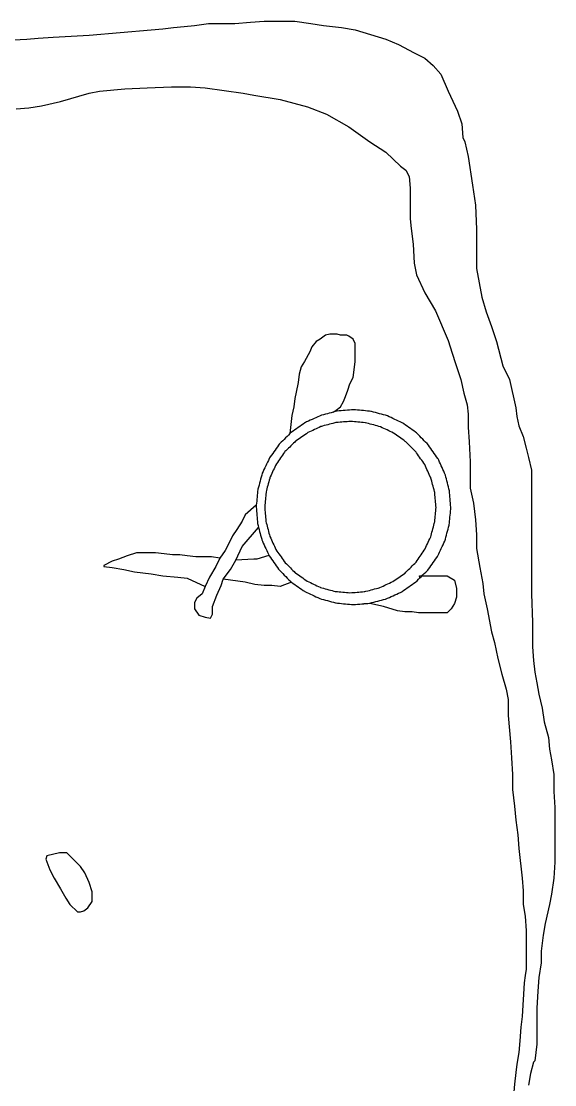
# Model space of a CAD drawing. Extents: x 6.1 to 16.3, y -1.2 to 15.1.
# Drawn here: x 12.566 to 14.655, y 10.897 to 15.06 of the extents above; entities that cross this region are included whole.
import ezdxf

# ---------------------------------------------------------------- set-up
doc = ezdxf.new("R2010")
doc.units = 0
doc.layers.add('LAYER1', color=7, linetype='CONTINUOUS')

msp = doc.modelspace()

# ---------------------------------------------------------------- linework, layer by layer
at = {"layer": 'LAYER1', "color": 7, "linetype": 'CONTINUOUS'}
for points in [[(12.5084, 14.986), (12.5869, 14.9902), (12.6324, 14.9943), (12.6904, 14.9984), (12.7607, 15.0026), (12.831, 15.0067), (13.075, 15.0274), (13.1205, 15.0315), (13.1619, 15.0357), (13.2033, 15.0398), (13.2446, 15.0439), (13.2984, 15.0522), (13.348, 15.0522), (13.4018, 15.0522), (13.4639, 15.0564), (13.5176, 15.0605), (13.5755, 15.0605), (13.6376, 15.0605), (13.6996, 15.0522), (13.7493, 15.0439), (13.8196, 15.0357), (13.8734, 15.0274), (13.9933, 14.9902), (14.0429, 14.9695), (14.105, 14.9364), (14.1464, 14.9157), (14.1794, 14.8868), (14.2084, 14.8537), (14.2374, 14.7875), (14.2746, 14.7089), (14.2911, 14.6593), (14.2953, 14.6055), (14.3035, 14.5889), (14.3159, 14.531), (14.3325, 14.4194), (14.3449, 14.3408), (14.349, 14.2456), (14.349, 14.1505), (14.349, 14.0926), (14.3697, 13.9809), (14.3863, 13.923), (14.4069, 13.8651), (14.4276, 13.8072), (14.4524, 13.712), (14.4773, 13.6583)], [(12.5456, 14.7172), (12.5952, 14.7213), (12.6449, 14.7296), (12.7193, 14.7461), (12.831, 14.7792), (12.8724, 14.7875), (12.9716, 14.7958), (13.0585, 14.7999), (13.1536, 14.804), (13.2281, 14.804), (13.286, 14.7999), (13.4349, 14.7792), (13.4763, 14.7709), (13.5797, 14.7544), (13.6872, 14.7254), (13.7617, 14.6965), (13.8485, 14.6469), (13.9313, 14.5889), (13.9933, 14.5476), (14.0512, 14.4938), (14.0719, 14.4773), (14.0843, 14.4524), (14.0884, 14.4069), (14.0884, 14.3656), (14.0884, 14.287), (14.0926, 14.2498), (14.1009, 14.1877), (14.105, 14.1133), (14.1133, 14.0678), (14.1464, 13.9974), (14.1877, 13.9271), (14.2374, 13.8113), (14.2539, 13.7617), (14.2663, 13.7203), (14.287, 13.6583), (14.2994, 13.6045), (14.3118, 13.559), (14.3159, 13.5218), (14.3159, 13.4721), (14.3201, 13.4142), (14.3242, 13.3356), (14.3242, 13.2943)], [(14.4773, 13.6583), (14.5021, 13.5466), (14.5062, 13.5135), (14.5145, 13.4763), (14.531, 13.4349), (14.5434, 13.3894), (14.5517, 13.3522), (14.5641, 13.3025), (14.5641, 13.2529), (14.5641, 13.1991), (14.5641, 13.1371), (14.5641, 13.0792), (14.5641, 13.0337), (14.5641, 12.984), (14.5641, 12.9468), (14.5641, 12.9054), (14.5641, 12.8682), (14.5641, 12.8186), (14.5683, 12.7069), (14.5683, 12.6655), (14.5683, 12.6118), (14.5724, 12.558), (14.5765, 12.5125), (14.5848, 12.4711), (14.5931, 12.4256), (14.6055, 12.3719), (14.6138, 12.3181), (14.6303, 12.256), (14.6344, 12.2105), (14.6427, 12.1692), (14.651, 12.1113), (14.651, 12.0451), (14.6551, 11.983), (14.6551, 11.9293), (14.6551, 11.8755), (14.6551, 11.83), (14.6551, 11.7679), (14.651, 11.7059), (14.6427, 11.6439), (14.6344, 11.6025), (14.6179, 11.528), (14.6096, 11.4825), (14.6014, 11.4205), (14.6014, 11.375), (14.5931, 11.3171), (14.5889, 11.2633), (14.5848, 11.1971), (14.5848, 11.0937), (14.5848, 11.0565), (14.5765, 10.9903), (14.5724, 10.9862), (14.56, 10.9407), (14.5517, 10.8952)], [(14.3242, 13.2943), (14.3242, 13.2322), (14.3366, 13.1743), (14.3449, 13.1081), (14.349, 13.0502), (14.349, 12.9964), (14.3614, 12.922), (14.3739, 12.8599), (14.378, 12.8186), (14.3904, 12.7607), (14.4069, 12.6697), (14.4194, 12.6283), (14.4318, 12.5663), (14.4483, 12.5042), (14.4649, 12.4463), (14.4731, 12.4049), (14.4731, 12.3429), (14.4814, 12.2395), (14.4855, 12.1774), (14.4897, 12.1113), (14.4897, 12.0534), (14.4979, 11.9872), (14.5021, 11.9334), (14.5104, 11.8755), (14.5145, 11.8217), (14.5269, 11.7059), (14.531, 11.6563), (14.531, 11.6025), (14.5393, 11.557), (14.5434, 11.4991), (14.5434, 11.4453), (14.5434, 11.4205), (14.5434, 11.375), (14.5434, 11.3502), (14.5393, 11.3254), (14.5352, 11.2964), (14.5269, 11.164), (14.5228, 11.1227), (14.5186, 11.0689), (14.5145, 11.0234), (14.5062, 10.9779), (14.5021, 10.9448), (14.4979, 10.8993), (14.4938, 10.8538)]]:
    msp.add_lwpolyline(points, dxfattribs=at)
at = {"layer": 'LAYER1', "color": 1, "linetype": 'CONTINUOUS'}
for points in [[(13.7876, 13.5301), (13.7989, 13.5383), (13.8154, 13.5507), (13.8279, 13.5714), (13.8361, 13.5921), (13.8444, 13.6169), (13.8527, 13.6417), (13.8651, 13.6665), (13.8692, 13.6955), (13.8734, 13.7286), (13.8734, 13.7617), (13.8734, 13.7989), (13.8651, 13.8154), (13.8485, 13.8279), (13.8403, 13.832), (13.8154, 13.832), (13.803, 13.8361), (13.7906, 13.8361), (13.7741, 13.8361), (13.7575, 13.832), (13.7369, 13.8154), (13.7203, 13.8072), (13.7038, 13.7865), (13.6955, 13.7658), (13.6748, 13.7286), (13.6624, 13.7079), (13.6541, 13.6789), (13.65, 13.6459), (13.6417, 13.6086), (13.6376, 13.5838), (13.6334, 13.5507), (13.6252, 13.5176), (13.618, 13.4462)], [(13.7953, 13.5322), (13.7876, 13.5301)], [(13.803, 13.5342), (13.7953, 13.5322)], [(13.811, 13.5348), (13.803, 13.5342)], [(13.8189, 13.5355), (13.811, 13.5348)], [(13.8269, 13.5361), (13.8189, 13.5355)], [(13.8348, 13.5368), (13.8269, 13.5361)], [(13.8428, 13.5374), (13.8348, 13.5368)], [(13.8507, 13.5381), (13.8428, 13.5374)], [(13.8587, 13.5387), (13.8507, 13.5381)], [(13.8666, 13.5394), (13.8587, 13.5387)], [(13.8746, 13.5391), (13.8693, 13.5396), (13.8666, 13.5394)], [(13.8825, 13.5383), (13.8746, 13.5391)], [(13.8904, 13.5376), (13.8825, 13.5383)], [(13.8984, 13.5368), (13.8904, 13.5376)], [(13.9063, 13.5361), (13.8984, 13.5368)], [(13.9143, 13.5354), (13.9063, 13.5361)], [(13.9222, 13.5346), (13.9143, 13.5354)], [(13.9301, 13.5339), (13.9222, 13.5346)], [(13.938, 13.5327), (13.9354, 13.5334), (13.9301, 13.5339)], [(13.9457, 13.5306), (13.938, 13.5327)], [(13.9534, 13.5285), (13.9457, 13.5306)], [(13.6832, 13.4919), (13.6783, 13.4896), (13.6762, 13.4881)], [(13.6904, 13.4952), (13.6832, 13.4919)], [(13.6977, 13.4985), (13.6904, 13.4952)], [(13.7049, 13.5018), (13.6977, 13.4985)], [(13.7122, 13.5052), (13.7049, 13.5018)], [(13.7194, 13.5085), (13.7122, 13.5052)], [(13.7267, 13.5118), (13.7194, 13.5085)], [(13.7339, 13.5151), (13.7267, 13.5118)], [(13.7413, 13.518), (13.7387, 13.5174), (13.7339, 13.5151)], [(13.749, 13.52), (13.7413, 13.518)], [(13.7567, 13.5221), (13.749, 13.52)], [(13.7645, 13.5241), (13.7567, 13.5221)], [(13.7722, 13.5261), (13.7645, 13.5241)], [(13.7799, 13.5281), (13.7722, 13.5261)], [(13.7876, 13.5301), (13.7799, 13.5281)], [(13.8002, 13.4895), (13.7979, 13.4894), (13.7934, 13.4882)], [(13.8072, 13.4901), (13.8002, 13.4895)], [(13.8142, 13.4907), (13.8072, 13.4901)], [(13.8212, 13.4913), (13.8142, 13.4907)], [(13.8282, 13.4919), (13.8212, 13.4913)], [(13.8352, 13.4924), (13.8282, 13.4919)], [(13.8422, 13.493), (13.8352, 13.4924)], [(13.8492, 13.4936), (13.8422, 13.493)], [(13.8562, 13.4942), (13.8492, 13.4936)], [(13.8632, 13.4935), (13.8562, 13.4942), (13.8562, 13.4942)], [(13.8702, 13.4929), (13.8632, 13.4935)], [(13.8772, 13.4922), (13.8702, 13.4929)], [(13.8841, 13.4916), (13.8772, 13.4922)], [(13.8911, 13.4909), (13.8841, 13.4916)], [(13.8981, 13.4903), (13.8911, 13.4909)], [(13.9051, 13.4896), (13.8981, 13.4903)], [(13.9121, 13.489), (13.9051, 13.4896)], [(13.9189, 13.4875), (13.9144, 13.4888), (13.9121, 13.489)], [(13.9611, 13.5263), (13.9534, 13.5285)], [(13.9688, 13.5242), (13.9611, 13.5263)], [(13.9765, 13.5221), (13.9688, 13.5242)], [(13.9841, 13.52), (13.9765, 13.5221)], [(13.9918, 13.5179), (13.9841, 13.52)], [(13.9995, 13.5158), (13.9918, 13.5179)], [(14.0067, 13.5124), (13.9995, 13.5158), (13.9995, 13.5158)], [(14.0139, 13.509), (14.0067, 13.5124)], [(14.0212, 13.5056), (14.0139, 13.509)], [(14.0284, 13.5021), (14.0212, 13.5056)], [(14.0356, 13.4987), (14.0284, 13.5021)], [(14.0428, 13.4953), (14.0356, 13.4987)], [(14.05, 13.4919), (14.0428, 13.4953)], [(14.0572, 13.4885), (14.05, 13.4919)], [(13.6237, 13.4518), (13.618, 13.4462)], [(13.6302, 13.4564), (13.6237, 13.4518), (13.6237, 13.4518)], [(13.6368, 13.4609), (13.6302, 13.4564)], [(13.6434, 13.4654), (13.6368, 13.4609)], [(13.6499, 13.47), (13.6434, 13.4654)], [(13.6565, 13.4745), (13.6499, 13.47)], [(13.663, 13.479), (13.6565, 13.4745)], [(13.6696, 13.4836), (13.663, 13.479)], [(13.6762, 13.4881), (13.6696, 13.4836)], [(13.6882, 13.45), (13.6824, 13.446)], [(13.6946, 13.453), (13.6882, 13.45), (13.6882, 13.45)], [(13.701, 13.4559), (13.6946, 13.453)], [(13.7073, 13.4588), (13.701, 13.4559)], [(13.7137, 13.4618), (13.7073, 13.4588)], [(13.7201, 13.4647), (13.7137, 13.4618)], [(13.7265, 13.4676), (13.7201, 13.4647)], [(13.7328, 13.4706), (13.7265, 13.4676)], [(13.7392, 13.4735), (13.7328, 13.4706)], [(13.7459, 13.4757), (13.7413, 13.4745), (13.7392, 13.4735)], [(13.7526, 13.4775), (13.7459, 13.4757)], [(13.7594, 13.4792), (13.7526, 13.4775)], [(13.7662, 13.481), (13.7594, 13.4792)], [(13.773, 13.4828), (13.7662, 13.481)], [(13.7798, 13.4846), (13.773, 13.4828)], [(13.7866, 13.4864), (13.7798, 13.4846)], [(13.7934, 13.4882), (13.7866, 13.4864)], [(13.9257, 13.4857), (13.9189, 13.4875)], [(13.9325, 13.4838), (13.9257, 13.4857)], [(13.9393, 13.482), (13.9325, 13.4838)], [(13.946, 13.4801), (13.9393, 13.482)], [(13.9528, 13.4783), (13.946, 13.4801)], [(13.9596, 13.4764), (13.9528, 13.4783)], [(13.9663, 13.4746), (13.9596, 13.4764)], [(13.973, 13.4724), (13.9708, 13.4734), (13.9663, 13.4746)], [(13.9793, 13.4694), (13.973, 13.4724)], [(13.9857, 13.4664), (13.9793, 13.4694)], [(13.992, 13.4634), (13.9857, 13.4664)], [(13.9983, 13.4604), (13.992, 13.4634)], [(14.0047, 13.4574), (13.9983, 13.4604)], [(14.011, 13.4544), (14.0047, 13.4574)], [(14.0174, 13.4514), (14.011, 13.4544)], [(14.0237, 13.4484), (14.0174, 13.4514)], [(14.0295, 13.4443), (14.0237, 13.4484), (14.0237, 13.4484)], [(14.0639, 13.4843), (14.0596, 13.4873), (14.0572, 13.4885)], [(14.0704, 13.4797), (14.0639, 13.4843)], [(14.0769, 13.475), (14.0704, 13.4797)], [(14.0834, 13.4704), (14.0769, 13.475)], [(14.0899, 13.4658), (14.0834, 13.4704)], [(14.0964, 13.4612), (14.0899, 13.4658)], [(14.103, 13.4566), (14.0964, 13.4612)], [(14.1095, 13.452), (14.103, 13.4566)], [(14.1157, 13.447), (14.1138, 13.4489), (14.1095, 13.452)], [(13.5783, 13.407), (13.5764, 13.4051), (13.5733, 13.4008)], [(13.584, 13.4126), (13.5783, 13.407)], [(13.5896, 13.4182), (13.584, 13.4126)], [(13.5953, 13.4238), (13.5896, 13.4182)], [(13.601, 13.4294), (13.5953, 13.4238)], [(13.6067, 13.435), (13.601, 13.4294)], [(13.6123, 13.4406), (13.6067, 13.435)], [(13.618, 13.4462), (13.6123, 13.4406)], [(13.6318, 13.4085), (13.6268, 13.4036)], [(13.6368, 13.4134), (13.6318, 13.4085)], [(13.642, 13.4181), (13.6401, 13.4167), (13.6368, 13.4134)], [(13.6478, 13.4221), (13.642, 13.4181)], [(13.6536, 13.4261), (13.6478, 13.4221)], [(13.6594, 13.4301), (13.6536, 13.4261)], [(13.6651, 13.434), (13.6594, 13.4301)], [(13.6709, 13.438), (13.6651, 13.434)], [(13.6767, 13.442), (13.6709, 13.438)], [(13.6824, 13.446), (13.6767, 13.442)], [(14.0352, 13.4403), (14.0295, 13.4443)], [(14.0409, 13.4362), (14.0352, 13.4403)], [(14.0466, 13.4322), (14.0409, 13.4362)], [(14.0524, 13.4281), (14.0466, 13.4322)], [(14.0581, 13.4241), (14.0524, 13.4281)], [(14.0638, 13.42), (14.0581, 13.4241)], [(14.0696, 13.416), (14.0638, 13.42)], [(14.0748, 13.4113), (14.0715, 13.4146), (14.0696, 13.416)], [(14.0797, 13.4063), (14.0748, 13.4113)], [(14.0846, 13.4013), (14.0797, 13.4063)], [(14.1213, 13.4413), (14.1157, 13.447)], [(14.1269, 13.4357), (14.1213, 13.4413)], [(14.1325, 13.43), (14.1269, 13.4357)], [(14.1381, 13.4243), (14.1325, 13.43)], [(14.1437, 13.4186), (14.1381, 13.4243)], [(14.1493, 13.413), (14.1437, 13.4186)], [(14.1549, 13.4073), (14.1493, 13.413)], [(14.1605, 13.4016), (14.1549, 13.4073)], [(13.5503, 13.3683), (13.5456, 13.3618)], [(13.5549, 13.3748), (13.5503, 13.3683)], [(13.5595, 13.3813), (13.5549, 13.3748)], [(13.5641, 13.3878), (13.5595, 13.3813)], [(13.5687, 13.3943), (13.5641, 13.3878)], [(13.5733, 13.4008), (13.5687, 13.3943)], [(13.5932, 13.3679), (13.5891, 13.3622)], [(13.5972, 13.3737), (13.5932, 13.3679)], [(13.6019, 13.3789), (13.5986, 13.3756), (13.5972, 13.3737)], [(13.6069, 13.3838), (13.6019, 13.3789)], [(13.6119, 13.3887), (13.6069, 13.3838)], [(13.6169, 13.3937), (13.6119, 13.3887)], [(13.6218, 13.3986), (13.6169, 13.3937)], [(13.6268, 13.4036), (13.6218, 13.3986)], [(14.0896, 13.3963), (14.0846, 13.4013)], [(14.0945, 13.3913), (14.0896, 13.3963)], [(14.0995, 13.3863), (14.0945, 13.3913)], [(14.1044, 13.3814), (14.0995, 13.3863)], [(14.1093, 13.3764), (14.1044, 13.3814)], [(14.114, 13.3711), (14.1126, 13.373), (14.1093, 13.3764)], [(14.118, 13.3653), (14.114, 13.3711)], [(14.122, 13.3596), (14.118, 13.3653)], [(14.165, 13.3951), (14.1605, 13.4016), (14.1605, 13.4016)], [(14.1696, 13.3885), (14.165, 13.3951)], [(14.1741, 13.3819), (14.1696, 13.3885)], [(14.1786, 13.3754), (14.1741, 13.3819)], [(14.1832, 13.3688), (14.1786, 13.3754)], [(14.1877, 13.3623), (14.1832, 13.3688)], [(13.5266, 13.3269), (13.5232, 13.3197)], [(13.53, 13.3341), (13.5266, 13.3269)], [(13.5334, 13.3413), (13.53, 13.3341)], [(13.5368, 13.3485), (13.5334, 13.3413)], [(13.541, 13.3553), (13.538, 13.3509), (13.5368, 13.3485)], [(13.5456, 13.3618), (13.541, 13.3553)], [(13.5648, 13.3278), (13.5648, 13.3278), (13.5618, 13.3215)], [(13.5688, 13.3336), (13.5648, 13.3278)], [(13.5729, 13.3393), (13.5688, 13.3336)], [(13.5769, 13.345), (13.5729, 13.3393)], [(13.581, 13.3508), (13.5769, 13.345)], [(13.5851, 13.3565), (13.581, 13.3508)], [(13.5891, 13.3622), (13.5851, 13.3565)], [(14.126, 13.3538), (14.122, 13.3596)], [(14.1299, 13.348), (14.126, 13.3538)], [(14.1339, 13.3423), (14.1299, 13.348)], [(14.1379, 13.3365), (14.1339, 13.3423)], [(14.1419, 13.3307), (14.1379, 13.3365)], [(14.1459, 13.325), (14.1419, 13.3307)], [(14.1489, 13.3186), (14.1459, 13.325), (14.1459, 13.325)], [(14.1923, 13.3557), (14.1877, 13.3623)], [(14.1968, 13.3492), (14.1923, 13.3557)], [(14.2005, 13.3421), (14.1983, 13.347), (14.1968, 13.3492)], [(14.2038, 13.3349), (14.2005, 13.3421)], [(14.2072, 13.3276), (14.2038, 13.3349)], [(14.2105, 13.3204), (14.2072, 13.3276)], [(13.5074, 13.2832), (13.5053, 13.2755)], [(13.5095, 13.2909), (13.5074, 13.2832)], [(13.5129, 13.2981), (13.5095, 13.2909), (13.5095, 13.2909)], [(13.5163, 13.3053), (13.5129, 13.2981)], [(13.5198, 13.3125), (13.5163, 13.3053)], [(13.5232, 13.3197), (13.5198, 13.3125)], [(13.5438, 13.2834), (13.5408, 13.2771)], [(13.5468, 13.2898), (13.5438, 13.2834)], [(13.5498, 13.2961), (13.5468, 13.2898)], [(13.5528, 13.3025), (13.5498, 13.2961)], [(13.5558, 13.3088), (13.5528, 13.3025)], [(13.5588, 13.3151), (13.5558, 13.3088)], [(13.5618, 13.3215), (13.5588, 13.3151)], [(14.1518, 13.3122), (14.1489, 13.3186)], [(14.1547, 13.3058), (14.1518, 13.3122)], [(14.1577, 13.2995), (14.1547, 13.3058)], [(14.1606, 13.2931), (14.1577, 13.2995)], [(14.1635, 13.2867), (14.1606, 13.2931)], [(14.1665, 13.2803), (14.1635, 13.2867)], [(14.2138, 13.3131), (14.2105, 13.3204)], [(14.2171, 13.3059), (14.2138, 13.3131)], [(14.2205, 13.2986), (14.2171, 13.3059)], [(14.2238, 13.2914), (14.2205, 13.2986)], [(14.2267, 13.284), (14.226, 13.2866), (14.2238, 13.2914)], [(14.2287, 13.2763), (14.2267, 13.284)], [(13.4969, 13.2447), (13.4947, 13.237)], [(13.499, 13.2524), (13.4969, 13.2447)], [(13.5011, 13.2601), (13.499, 13.2524)], [(13.5032, 13.2678), (13.5011, 13.2601)], [(13.5053, 13.2755), (13.5032, 13.2678)], [(13.5312, 13.2434), (13.5293, 13.2366)], [(13.533, 13.2501), (13.5312, 13.2434)], [(13.5349, 13.2569), (13.533, 13.2501)], [(13.5367, 13.2637), (13.5349, 13.2569)], [(13.5386, 13.2704), (13.5367, 13.2637)], [(13.5408, 13.2771), (13.5398, 13.2749), (13.5386, 13.2704)], [(14.1694, 13.274), (14.1665, 13.2803)], [(14.1716, 13.2673), (14.1704, 13.2718), (14.1694, 13.274)], [(14.1734, 13.2605), (14.1716, 13.2673)], [(14.1751, 13.2537), (14.1734, 13.2605)], [(14.1769, 13.2469), (14.1751, 13.2537)], [(14.1787, 13.2402), (14.1769, 13.2469)], [(14.1805, 13.2334), (14.1787, 13.2402)], [(14.2307, 13.2686), (14.2287, 13.2763)], [(14.2327, 13.2608), (14.2307, 13.2686)], [(14.2348, 13.2531), (14.2327, 13.2608)], [(14.2368, 13.2454), (14.2348, 13.2531)], [(14.2388, 13.2377), (14.2368, 13.2454)], [(13.4892, 13.1977), (13.4885, 13.1897)], [(13.49, 13.2056), (13.4892, 13.1977)], [(13.4907, 13.2135), (13.49, 13.2056)], [(13.4914, 13.2215), (13.4907, 13.2135)], [(13.4926, 13.2293), (13.4919, 13.2268), (13.4914, 13.2215)], [(13.4947, 13.237), (13.4926, 13.2293)], [(13.5229, 13.2022), (13.5222, 13.1952)], [(13.5235, 13.2092), (13.5229, 13.2022)], [(13.5242, 13.2162), (13.5235, 13.2092)], [(13.5256, 13.223), (13.5244, 13.2185), (13.5242, 13.2162)], [(13.5275, 13.2298), (13.5256, 13.223)], [(13.5293, 13.2366), (13.5275, 13.2298)], [(14.1823, 13.2266), (14.1805, 13.2334)], [(14.1841, 13.2198), (14.1823, 13.2266)], [(14.1854, 13.2129), (14.1853, 13.2153), (14.1841, 13.2198)], [(14.186, 13.2059), (14.1854, 13.2129)], [(14.1866, 13.1989), (14.186, 13.2059)], [(14.1872, 13.192), (14.1866, 13.1989)], [(14.2408, 13.23), (14.2388, 13.2377)], [(14.2428, 13.2223), (14.2408, 13.23)], [(14.2435, 13.2143), (14.2428, 13.2223), (14.2428, 13.2223)], [(14.2441, 13.2064), (14.2435, 13.2143)], [(14.2448, 13.1984), (14.2441, 13.2064)], [(14.2454, 13.1905), (14.2448, 13.1984)], [(13.4862, 13.1659), (13.4432, 13.1288), (13.4308, 13.104), (13.4101, 13.0709), (13.3935, 13.0461), (13.3811, 13.0213), (13.3646, 12.9882), (13.3439, 12.9592), (13.3274, 12.9261), (13.3025, 12.8848), (13.286, 12.8475), (13.2736, 12.8186), (13.2529, 12.802), (13.2446, 12.7855), (13.2446, 12.7607), (13.2612, 12.7359), (13.286, 12.7276), (13.3067, 12.7234), (13.3149, 12.74), (13.3149, 12.7689), (13.3315, 12.8144), (13.348, 12.8517), (13.3563, 12.8765), (13.3853, 12.9137), (13.4059, 12.9509), (13.4308, 13.0047), (13.4952, 13.0789)], [(13.4862, 13.1659), (13.4857, 13.1606), (13.486, 13.158)], [(13.486, 13.158), (13.4866, 13.15)], [(13.487, 13.1738), (13.4862, 13.1659)], [(13.4877, 13.1818), (13.487, 13.1738)], [(13.4885, 13.1897), (13.4877, 13.1818)], [(13.5196, 13.1673), (13.519, 13.1603), (13.519, 13.1603)], [(13.519, 13.1603), (13.5196, 13.1533)], [(13.5203, 13.1743), (13.5196, 13.1673)], [(13.5209, 13.1813), (13.5203, 13.1743)], [(13.5216, 13.1882), (13.5209, 13.1813)], [(13.5222, 13.1952), (13.5216, 13.1882)], [(14.1877, 13.185), (14.1872, 13.192)], [(14.1883, 13.178), (14.1877, 13.185)], [(14.1889, 13.171), (14.1883, 13.178)], [(14.1895, 13.164), (14.1889, 13.171)], [(14.1894, 13.15), (14.1901, 13.157), (14.1901, 13.157)], [(14.1901, 13.157), (14.1895, 13.164)], [(14.2461, 13.1825), (14.2454, 13.1905)], [(14.2467, 13.1746), (14.2461, 13.1825)], [(14.2474, 13.1666), (14.2467, 13.1746)], [(14.248, 13.1587), (14.2474, 13.1666)], [(14.2477, 13.1507), (14.2482, 13.156), (14.248, 13.1587)], [(13.4866, 13.15), (13.4873, 13.1421)], [(13.4873, 13.1421), (13.4879, 13.1341)], [(13.4879, 13.1341), (13.4885, 13.1262)], [(13.4885, 13.1262), (13.4892, 13.1182)], [(13.4892, 13.1182), (13.4898, 13.1103)], [(13.5196, 13.1533), (13.5202, 13.1463)], [(13.5202, 13.1463), (13.5207, 13.1393)], [(13.5207, 13.1393), (13.5213, 13.1323)], [(13.5213, 13.1323), (13.5219, 13.1253)], [(13.5219, 13.1253), (13.5225, 13.1183)], [(13.5225, 13.1183), (13.523, 13.1113)], [(14.1855, 13.1081), (14.1862, 13.115)], [(14.1862, 13.115), (14.1868, 13.122)], [(14.1868, 13.122), (14.1875, 13.129)], [(14.1875, 13.129), (14.1881, 13.136)], [(14.1881, 13.136), (14.1888, 13.143)], [(14.1888, 13.143), (14.1894, 13.15)], [(14.244, 13.111), (14.2448, 13.119)], [(14.2448, 13.119), (14.2455, 13.1269)], [(14.2455, 13.1269), (14.2462, 13.1349)], [(14.2462, 13.1349), (14.247, 13.1428)], [(14.247, 13.1428), (14.2477, 13.1507)], [(13.4898, 13.1103), (13.4905, 13.1023)], [(13.4905, 13.1023), (13.4911, 13.0944), (13.4911, 13.0944)], [(13.4911, 13.0944), (13.4932, 13.0867)], [(13.4932, 13.0867), (13.4952, 13.0789)], [(13.4952, 13.0789), (13.4972, 13.0712)], [(13.523, 13.1113), (13.5236, 13.1043)], [(13.5236, 13.1043), (13.5238, 13.102), (13.525, 13.0975)], [(13.525, 13.0975), (13.5268, 13.0907)], [(13.5268, 13.0907), (13.5286, 13.0839)], [(13.5286, 13.0839), (13.5304, 13.0771)], [(13.5304, 13.0771), (13.5321, 13.0703)], [(14.176, 13.0671), (14.1779, 13.0739)], [(14.1779, 13.0739), (14.1797, 13.0807)], [(14.1797, 13.0807), (14.1816, 13.0875)], [(14.1816, 13.0875), (14.1834, 13.0942)], [(14.1834, 13.0942), (14.1847, 13.0987), (14.1849, 13.1011)], [(14.1849, 13.1011), (14.1855, 13.1081)], [(14.2371, 13.0719), (14.2392, 13.0796)], [(14.2392, 13.0796), (14.2413, 13.0873)], [(14.2413, 13.0873), (14.242, 13.0899), (14.2425, 13.0952)], [(14.2425, 13.0952), (14.2433, 13.1031)], [(14.2433, 13.1031), (14.244, 13.111)], [(13.4972, 13.0712), (13.4992, 13.0635)], [(13.4992, 13.0635), (13.5012, 13.0558)], [(13.5012, 13.0558), (13.5032, 13.0481)], [(13.5032, 13.0481), (13.5053, 13.0404)], [(13.5053, 13.0404), (13.5073, 13.0327)], [(13.5073, 13.0327), (13.508, 13.0301), (13.5102, 13.0253)], [(13.5321, 13.0703), (13.5339, 13.0635)], [(13.5339, 13.0635), (13.5357, 13.0567)], [(13.5357, 13.0567), (13.5375, 13.05)], [(13.5375, 13.05), (13.5387, 13.0454), (13.5396, 13.0433)], [(13.5396, 13.0433), (13.5426, 13.0369)], [(13.5426, 13.0369), (13.5455, 13.0306)], [(14.1623, 13.0275), (14.1653, 13.0339)], [(14.1653, 13.0339), (14.1683, 13.0402)], [(14.1683, 13.0402), (14.1693, 13.0423), (14.1705, 13.0468)], [(14.1705, 13.0468), (14.1723, 13.0536)], [(14.1723, 13.0536), (14.1742, 13.0604)], [(14.1742, 13.0604), (14.176, 13.0671)], [(14.2245, 13.0258), (14.2266, 13.0335)], [(14.2266, 13.0335), (14.2287, 13.0412)], [(14.2287, 13.0412), (14.2308, 13.0489)], [(14.2308, 13.0489), (14.2329, 13.0565)], [(14.2329, 13.0565), (14.235, 13.0642)], [(14.235, 13.0642), (14.2371, 13.0719)], [(13.5102, 13.0253), (13.5135, 13.018)], [(13.5135, 13.018), (13.5168, 13.0108)], [(13.5168, 13.0108), (13.5202, 13.0035)], [(13.5202, 13.0035), (13.5235, 12.9963)], [(13.5235, 12.9963), (13.5268, 12.989)], [(13.5455, 13.0306), (13.5485, 13.0242)], [(13.5485, 13.0242), (13.5514, 13.0178)], [(13.5514, 13.0178), (13.5543, 13.0114)], [(13.5543, 13.0114), (13.5573, 13.0051)], [(13.5573, 13.0051), (13.5602, 12.9987)], [(13.5602, 12.9987), (13.5631, 12.9923), (13.5631, 12.9923)], [(13.5631, 12.9923), (13.5671, 12.9865)], [(14.1402, 12.9837), (14.1443, 12.9894)], [(14.1443, 12.9894), (14.1443, 12.9894), (14.1473, 12.9958)], [(14.1473, 12.9958), (14.1503, 13.0021)], [(14.1503, 13.0021), (14.1533, 13.0085)], [(14.1533, 13.0085), (14.1563, 13.0148)], [(14.1563, 13.0148), (14.1593, 13.0212)], [(14.1593, 13.0212), (14.1623, 13.0275)], [(14.204, 12.9825), (14.2074, 12.9897)], [(14.2074, 12.9897), (14.2108, 12.997)], [(14.2108, 12.997), (14.2142, 13.0042)], [(14.2142, 13.0042), (14.2176, 13.0114)], [(14.2176, 13.0114), (14.221, 13.0186)], [(14.221, 13.0186), (14.2245, 13.0258), (14.2245, 13.0258)], [(13.3439, 12.9592), (13.3108, 12.9634), (13.286, 12.9634), (13.2488, 12.9634), (13.2157, 12.9675), (13.1867, 12.9716), (13.1578, 12.9716), (13.1247, 12.9758), (13.0916, 12.9799), (13.0544, 12.9799), (13.0171, 12.9799), (12.9799, 12.9675), (12.9468, 12.9551), (12.922, 12.9468), (12.8889, 12.9303), (12.8889, 12.9261), (12.922, 12.922), (12.9675, 12.9137), (13.0089, 12.9054), (13.075, 12.8972), (13.1205, 12.8889), (13.1784, 12.8848), (13.2157, 12.8806), (13.286, 12.8475)], [(13.5357, 12.9697), (13.4887, 12.9551), (13.4763, 12.9551), (13.4059, 12.9509)], [(13.5268, 12.989), (13.5301, 12.9818)], [(13.5301, 12.9818), (13.5335, 12.9745)], [(13.5335, 12.9745), (13.5357, 12.9697), (13.5372, 12.9675)], [(13.5372, 12.9675), (13.5417, 12.9609)], [(13.5417, 12.9609), (13.5463, 12.9544)], [(13.5463, 12.9544), (13.5508, 12.9478)], [(13.5508, 12.9478), (13.5553, 12.9413)], [(13.5671, 12.9865), (13.5711, 12.9808)], [(13.5711, 12.9808), (13.5751, 12.975)], [(13.5751, 12.975), (13.5791, 12.9692)], [(13.5791, 12.9692), (13.5831, 12.9635)], [(13.5831, 12.9635), (13.5871, 12.9577)], [(13.5871, 12.9577), (13.5911, 12.9519)], [(13.5911, 12.9519), (13.5951, 12.9462)], [(14.1118, 12.9436), (14.1159, 12.9493)], [(14.1159, 12.9493), (14.12, 12.9551)], [(14.12, 12.9551), (14.124, 12.9608)], [(14.124, 12.9608), (14.1281, 12.9665)], [(14.1281, 12.9665), (14.1321, 12.9723)], [(14.1321, 12.9723), (14.1362, 12.978)], [(14.1362, 12.978), (14.1402, 12.9837)], [(14.1791, 12.9419), (14.1837, 12.9484)], [(14.1837, 12.9484), (14.1883, 12.9549)], [(14.1883, 12.9549), (14.1929, 12.9614)], [(14.1929, 12.9614), (14.196, 12.9657), (14.1971, 12.9681)], [(14.1971, 12.9681), (14.2006, 12.9753)], [(14.2006, 12.9753), (14.204, 12.9825)], [(13.5553, 12.9413), (13.5599, 12.9347)], [(13.5599, 12.9347), (13.5644, 12.9281)], [(13.5644, 12.9281), (13.5689, 12.9216)], [(13.5689, 12.9216), (13.5735, 12.915), (13.5735, 12.915)], [(13.5735, 12.915), (13.5791, 12.9093)], [(13.5791, 12.9093), (13.5847, 12.9037)], [(13.5951, 12.9462), (13.5964, 12.9442), (13.5997, 12.9409)], [(13.5997, 12.9409), (13.6047, 12.9359)], [(13.6047, 12.9359), (13.6096, 12.9309)], [(13.6096, 12.9309), (13.6145, 12.926)], [(13.6145, 12.926), (13.6195, 12.921)], [(13.6195, 12.921), (13.6244, 12.916)], [(13.6244, 12.916), (13.6294, 12.911)], [(13.6294, 12.911), (13.6343, 12.906)], [(14.0723, 12.9038), (14.0772, 12.9088)], [(14.0772, 12.9088), (14.0822, 12.9137)], [(14.0822, 12.9137), (14.0872, 12.9187)], [(14.0872, 12.9187), (14.0922, 12.9236)], [(14.0922, 12.9236), (14.0972, 12.9285)], [(14.0972, 12.9285), (14.1022, 12.9335)], [(14.1022, 12.9335), (14.1072, 12.9384)], [(14.1072, 12.9384), (14.1105, 12.9417), (14.1118, 12.9436)], [(14.15, 12.904), (14.1557, 12.9096)], [(14.1557, 12.9096), (14.1576, 12.9115), (14.1606, 12.9159)], [(14.1606, 12.9159), (14.1653, 12.9224)], [(14.1653, 12.9224), (14.1699, 12.9289)], [(14.1699, 12.9289), (14.1745, 12.9354)], [(14.1745, 12.9354), (14.1791, 12.9419)], [(13.6245, 12.8647), (13.5797, 12.8475), (13.5466, 12.8517), (13.5176, 12.8517), (13.4804, 12.8558), (13.4432, 12.8641), (13.3563, 12.8765)], [(13.5847, 12.9037), (13.5903, 12.898)], [(13.5903, 12.898), (13.5959, 12.8923)], [(13.5959, 12.8923), (13.6015, 12.8867)], [(13.6015, 12.8867), (13.6071, 12.881)], [(13.6071, 12.881), (13.6127, 12.8753)], [(13.6127, 12.8753), (13.6183, 12.8696)], [(13.6183, 12.8696), (13.6202, 12.8677), (13.6245, 12.8647)], [(13.6245, 12.8647), (13.631, 12.8601)], [(13.6343, 12.906), (13.6376, 12.9027), (13.6395, 12.9013)], [(13.6395, 12.9013), (13.6452, 12.8973)], [(13.6452, 12.8973), (13.651, 12.8932)], [(13.651, 12.8932), (13.6567, 12.8892)], [(13.6567, 12.8892), (13.6624, 12.8851)], [(13.6624, 12.8851), (13.6681, 12.8811)], [(13.6681, 12.8811), (13.6739, 12.877)], [(13.6739, 12.877), (13.6796, 12.8729)], [(13.6796, 12.8729), (13.6853, 12.8689)], [(13.6853, 12.8689), (13.6853, 12.8689), (13.6917, 12.8659)], [(13.6917, 12.8659), (13.698, 12.8629)], [(14.1273, 12.8816), (14.1257, 12.8889), (14.1588, 12.8889), (14.196, 12.8889), (14.2332, 12.8889), (14.2622, 12.8724), (14.2704, 12.8393), (14.2704, 12.8062), (14.2622, 12.7814), (14.2498, 12.7607), (14.2332, 12.7441), (14.2125, 12.7441), (14.196, 12.7441), (14.1712, 12.7441), (14.1464, 12.7441), (14.1215, 12.7441), (14.0967, 12.7483), (14.0678, 12.7483), (14.0388, 12.7524), (13.985, 12.7689), (13.9313, 12.7814), (13.9071, 12.7805)], [(14.0145, 12.8643), (14.0209, 12.8672), (14.0209, 12.8672)], [(14.0209, 12.8672), (14.0266, 12.8712)], [(14.0266, 12.8712), (14.0324, 12.8752)], [(14.0324, 12.8752), (14.0382, 12.8792)], [(14.0382, 12.8792), (14.0439, 12.8832)], [(14.0439, 12.8832), (14.0497, 12.8872)], [(14.0497, 12.8872), (14.0555, 12.8912)], [(14.0555, 12.8912), (14.0612, 12.8952)], [(14.0612, 12.8952), (14.067, 12.8992)], [(14.067, 12.8992), (14.0689, 12.9005), (14.0723, 12.9038)], [(14.1037, 12.8603), (14.1103, 12.8648), (14.1103, 12.8648)], [(14.1103, 12.8648), (14.116, 12.8704)], [(14.116, 12.8704), (14.1216, 12.876)], [(14.1216, 12.876), (14.1273, 12.8816)], [(14.1273, 12.8816), (14.133, 12.8872)], [(14.133, 12.8872), (14.1387, 12.8928)], [(14.1387, 12.8928), (14.1443, 12.8984)], [(14.1443, 12.8984), (14.15, 12.904)], [(13.631, 12.8601), (13.6375, 12.8554)], [(13.6375, 12.8554), (13.644, 12.8508)], [(13.644, 12.8508), (13.6505, 12.8462)], [(13.6505, 12.8462), (13.657, 12.8416)], [(13.657, 12.8416), (13.6635, 12.837)], [(13.6635, 12.837), (13.67, 12.8324)], [(13.67, 12.8324), (13.6744, 12.8293), (13.6768, 12.8282)], [(13.6768, 12.8282), (13.684, 12.8247)], [(13.684, 12.8247), (13.6912, 12.8213)], [(13.698, 12.8629), (13.7044, 12.8599)], [(13.7044, 12.8599), (13.7107, 12.8569)], [(13.7107, 12.8569), (13.7171, 12.8539)], [(13.7171, 12.8539), (13.7234, 12.8509)], [(13.7234, 12.8509), (13.7298, 12.8479)], [(13.7298, 12.8479), (13.7361, 12.8449)], [(13.7361, 12.8449), (13.7382, 12.8439), (13.7427, 12.8427)], [(13.7427, 12.8427), (13.7495, 12.8408)], [(13.7495, 12.8408), (13.7563, 12.839)], [(13.7563, 12.839), (13.763, 12.8371)], [(13.763, 12.8371), (13.7698, 12.8353)], [(13.7698, 12.8353), (13.7766, 12.8334)], [(13.7766, 12.8334), (13.7834, 12.8316)], [(13.7834, 12.8316), (13.7901, 12.8297)], [(13.7901, 12.8297), (13.7946, 12.8285), (13.797, 12.8283)], [(13.797, 12.8283), (13.804, 12.8276)], [(13.804, 12.8276), (13.8109, 12.827)], [(13.8109, 12.827), (13.8179, 12.8263)], [(13.8179, 12.8263), (13.8249, 12.8257)], [(13.8249, 12.8257), (13.8319, 12.8251)], [(13.8319, 12.8251), (13.8389, 12.8244)], [(13.8389, 12.8244), (13.8459, 12.8238)], [(13.8459, 12.8238), (13.8529, 12.8231)], [(13.8529, 12.8231), (13.8529, 12.8231), (13.8599, 12.8237)], [(13.8599, 12.8237), (13.8669, 12.8243)], [(13.8669, 12.8243), (13.8739, 12.8248)], [(13.8739, 12.8248), (13.8809, 12.8254)], [(13.8809, 12.8254), (13.8878, 12.826)], [(13.8878, 12.826), (13.8948, 12.8266)], [(13.8948, 12.8266), (13.9018, 12.8272)], [(13.9018, 12.8272), (13.9088, 12.8277)], [(13.9088, 12.8277), (13.9112, 12.8279), (13.9157, 12.8291)], [(13.9157, 12.8291), (13.9225, 12.8309)], [(13.9225, 12.8309), (13.9293, 12.8327)], [(13.9293, 12.8327), (13.9361, 12.8345)], [(13.9361, 12.8345), (13.9428, 12.8362)], [(13.9428, 12.8362), (13.9496, 12.838)], [(13.9496, 12.838), (13.9564, 12.8398)], [(13.9564, 12.8398), (13.9632, 12.8416)], [(13.9632, 12.8416), (13.9677, 12.8428), (13.9699, 12.8438)], [(13.9699, 12.8438), (13.9762, 12.8467)], [(13.9762, 12.8467), (13.9826, 12.8496)], [(13.9826, 12.8496), (13.989, 12.8526)], [(13.989, 12.8526), (13.9954, 12.8555)], [(13.9954, 12.8555), (14.0017, 12.8584)], [(14.0017, 12.8584), (14.0081, 12.8614)], [(14.0081, 12.8614), (14.0145, 12.8643)], [(14.0435, 12.8215), (14.0508, 12.8248)], [(14.0508, 12.8248), (14.0556, 12.827), (14.0578, 12.8285)], [(14.0578, 12.8285), (14.0644, 12.8331)], [(14.0644, 12.8331), (14.0709, 12.8376)], [(14.0709, 12.8376), (14.0775, 12.8421)], [(14.0775, 12.8421), (14.0841, 12.8467)], [(14.0841, 12.8467), (14.0906, 12.8512)], [(14.0906, 12.8512), (14.0972, 12.8557)], [(14.0972, 12.8557), (14.1037, 12.8603)], [(13.6912, 12.8213), (13.6984, 12.8179)], [(13.6984, 12.8179), (13.7056, 12.8145)], [(13.7056, 12.8145), (13.7128, 12.8111)], [(13.7128, 12.8111), (13.72, 12.8077)], [(13.72, 12.8077), (13.7272, 12.8043)], [(13.7272, 12.8043), (13.7344, 12.8009), (13.7344, 12.8009)], [(13.7344, 12.8009), (13.7421, 12.7987)], [(13.7421, 12.7987), (13.7498, 12.7966)], [(13.7498, 12.7966), (13.7575, 12.7945)], [(13.7575, 12.7945), (13.7652, 12.7924)], [(13.7652, 12.7924), (13.7729, 12.7903)], [(13.7729, 12.7903), (13.7806, 12.7882)], [(13.7806, 12.7882), (13.7883, 12.7861)], [(13.7883, 12.7861), (13.796, 12.784)], [(13.796, 12.784), (13.7985, 12.7833), (13.8038, 12.7828)], [(13.8038, 12.7828), (13.8118, 12.782)], [(13.8118, 12.782), (13.8197, 12.7813)], [(13.8197, 12.7813), (13.8276, 12.7805)], [(13.9071, 12.7805), (13.915, 12.7812)], [(13.915, 12.7812), (13.923, 12.7818)], [(13.923, 12.7818), (13.9309, 12.7825), (13.9309, 12.7825)], [(13.9309, 12.7825), (13.9386, 12.7845)], [(13.9386, 12.7845), (13.9464, 12.7865)], [(13.9464, 12.7865), (13.9541, 12.7885)], [(13.9541, 12.7885), (13.9618, 12.7906)], [(13.9618, 12.7906), (13.9695, 12.7926)], [(13.9695, 12.7926), (13.9772, 12.7946)], [(13.9772, 12.7946), (13.9849, 12.7966)], [(13.9849, 12.7966), (13.9927, 12.7986)], [(13.9927, 12.7986), (13.9952, 12.7993), (14.0001, 12.8015)], [(14.0001, 12.8015), (14.0073, 12.8048)], [(14.0073, 12.8048), (14.0146, 12.8082)], [(14.0146, 12.8082), (14.0218, 12.8115)], [(14.0218, 12.8115), (14.0291, 12.8148)], [(14.0291, 12.8148), (14.0363, 12.8181)], [(14.0363, 12.8181), (14.0435, 12.8215)], [(13.8276, 12.7805), (13.8356, 12.7798)], [(13.8356, 12.7798), (13.8435, 12.7791)], [(13.8435, 12.7791), (13.8515, 12.7783)], [(13.8515, 12.7783), (13.8594, 12.7776)], [(13.8594, 12.7776), (13.8647, 12.7771), (13.8673, 12.7773)], [(13.8673, 12.7773), (13.8753, 12.7779)], [(13.8753, 12.7779), (13.8832, 12.7786)], [(13.8832, 12.7786), (13.8912, 12.7792)], [(13.8912, 12.7792), (13.8991, 12.7799)], [(13.8991, 12.7799), (13.9071, 12.7805)], [(12.6655, 11.7928), (12.6614, 11.7804), (12.6779, 11.739), (12.6945, 11.7059), (12.7193, 11.6645), (12.74, 11.6273), (12.7565, 11.6025), (12.7855, 11.5735), (12.7979, 11.5735), (12.8103, 11.5777), (12.8269, 11.5901), (12.8434, 11.6149), (12.8434, 11.6521), (12.831, 11.6894), (12.8144, 11.7266), (12.7979, 11.7514), (12.7689, 11.7804), (12.7441, 11.8052), (12.7152, 11.8052), (12.6655, 11.7928)]]:
    msp.add_lwpolyline(points, dxfattribs=at)

doc.saveas('drawing.dxf')
